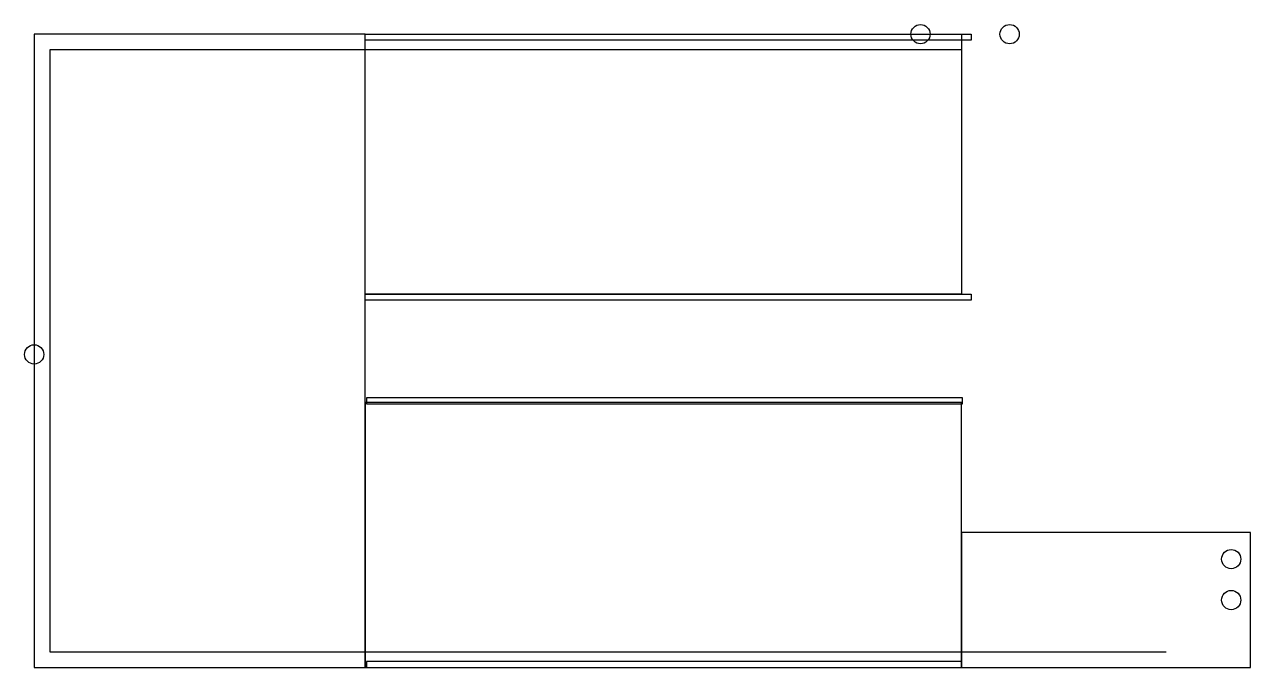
# Model space of a CAD drawing. Header units: millimetres. Extents: x -5690 to -600, y -6700 to -4030.
import ezdxf

# ---------------------------------------------------------------- set-up
doc = ezdxf.new("R2010")
doc.units = ezdxf.units.MM
for name, color, linetype in [('FITTING', 7, 'Continuous'), ('FLIGHT', 7, 'Continuous'), ('RAIL', 7, 'Continuous'), ('STRING', 7, 'Continuous')]:
    doc.layers.add(name, color=color, linetype=linetype)

msp = doc.modelspace()

# ---------------------------------------------------------------- linework, layer by layer
at = {"layer": 'FITTING'}
for centre in [(-1970, -4070), (-1600, -4070), (-5650, -5400), (-5650, -5400), (-680, -6250), (-680, -6420)]:
    msp.add_circle(centre, 40, dxfattribs=at)
at = {"layer": 'FLIGHT'}
for points in [[(-5650, -6700), (-4275, -6700), (-4275, -4070), (-5650, -4070)], [(-1800, -5150), (-4275, -5150), (-4275, -4070), (-1800, -4070)], [(-4275, -6700), (-1800, -6700), (-1800, -5600), (-4275, -5600)], [(-1800, -6700), (-600, -6700), (-600, -6140), (-1800, -6140)]]:
    msp.add_lwpolyline(points, close=True, dxfattribs=at)
at = {"layer": 'RAIL'}
msp.add_lwpolyline([(-1800, -4135), (-4275, -4135), (-5585, -4135), (-5585, -6635), (-4500, -6635), (-1800, -6635), (-950, -6635)], dxfattribs=at)
at = {"layer": 'STRING'}
for points in [[(-1760, -4095), (-4275, -4095), (-4275, -4070), (-1760, -4070)], [(-1760, -5175), (-4275, -5175), (-4275, -5150), (-1760, -5150)], [(-4270, -5605), (-1795, -5605), (-1795, -5580), (-4270, -5580)], [(-4270, -6700), (-1800, -6700), (-1800, -6675), (-4270, -6675)]]:
    msp.add_lwpolyline(points, close=True, dxfattribs=at)

doc.saveas('drawing.dxf')
